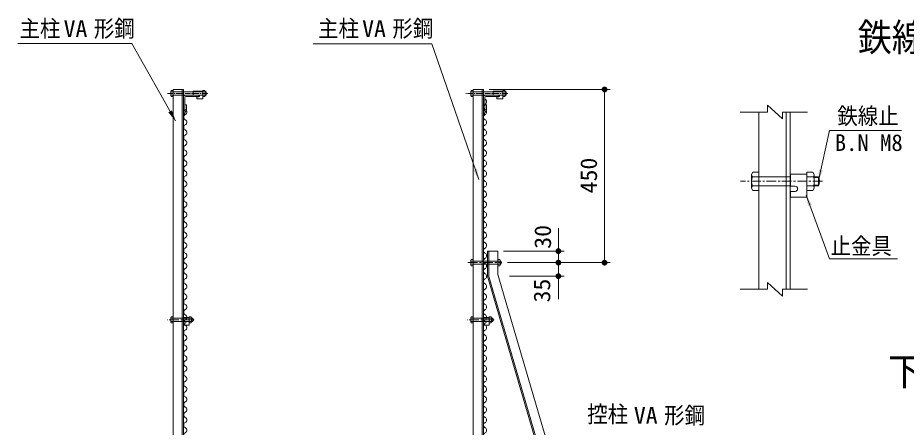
# Model space of a CAD drawing. Units: millimetres at full size. Extents: x -4455 to 4455, y -3150 to 3150.
# Drawn here: x -437 to 1872, y 517 to 1580 of the extents above; entities that cross this region are included whole.
import ezdxf
from ezdxf.enums import TextEntityAlignment as Align

# ---------------------------------------------------------------- set-up
doc = ezdxf.new("R2010")
doc.units = ezdxf.units.MM
doc.header["$LTSCALE"] = 20
for name, pattern in [('DASHED', [7.5, 6, -1.5]), ('USER1', [2, 1.25, -0.25, 0.25, -0.25]), ('USER2', [1.125, 0.75, -0.125, 0.125, -0.125]), ('USER3', [4.7625, 3.175, -1.5875])]:
    doc.linetypes.add(name, pattern=pattern)
for name, color, linetype, lineweight in [('0-0_6文字', 3, 'Continuous', 18), ('0-2_1部材', 3, 'Continuous', 18), ('0-3_SUNPOU', 1, 'Continuous', 18), ('0-6_8部品', 7, 'Continuous', 18), ('0-7_7詳細', 7, 'Continuous', 18), ('0-9_2網', 4, 'Continuous', 18), ('0-A_AMI', 3, 'Continuous', 18), ('0-C_5寸法', 1, 'Continuous', 18)]:
    doc.layers.add(name, color=color, linetype=linetype, lineweight=lineweight)
doc.styles.add('ＭＳ ゴシック', font='')
doc.styles.get('ＭＳ ゴシック').set_extended_font_data('MS Gothic')

# ---------------------------------------------------------------- blocks, each defined once
blk = doc.blocks.new('M1')
at = {"layer": '0-3_SUNPOU'}
blk.add_line((-5, 0), (-38.58, 0), dxfattribs=at)
for points in [[(0, 0), (-5, 0), (-4.96, 0.63)], [(0, 0), (-4.96, -0.63), (-5, 0)], [(0, 0), (-4.96, 0.63), (-4.84, 1.24)], [(0, 0), (-4.84, -1.24), (-4.96, -0.63)], [(0, 0), (-4.84, 1.24), (-4.65, 1.84)], [(0, 0), (-4.65, -1.84), (-4.84, -1.24)], [(0, 0), (-4.65, 1.84), (-4.38, 2.41)], [(0, 0), (-4.38, -2.41), (-4.65, -1.84)], [(0, 0), (-4.38, 2.41), (-4.05, 2.94)], [(0, 0), (-4.05, -2.94), (-4.38, -2.41)], [(0, 0), (-4.05, 2.94), (-3.64, 3.42)], [(0, 0), (-3.64, -3.42), (-4.05, -2.94)], [(0, 0), (-3.64, 3.42), (-3.19, 3.85)], [(0, 0), (-3.19, -3.85), (-3.64, -3.42)], [(0, 0), (-3.19, 3.85), (-2.68, 4.22)], [(0, 0), (-2.68, -4.22), (-3.19, -3.85)], [(0, 0), (-2.68, 4.22), (-2.13, 4.52)], [(0, 0), (-2.13, -4.52), (-2.68, -4.22)], [(0, 0), (-2.13, 4.52), (-1.55, 4.76)], [(0, 0), (-1.55, -4.76), (-2.13, -4.52)], [(0, 0), (-1.55, 4.76), (-0.94, 4.91)], [(0, 0), (-0.94, -4.91), (-1.55, -4.76)], [(0, 0), (-0.94, 4.91), (-0.31, 4.99)], [(0, 0), (-0.31, -4.99), (-0.94, -4.91)], [(0, 0), (-0.31, 4.99), (0.31, 4.99)], [(0, 0), (0.31, -4.99), (-0.31, -4.99)], [(0, 0), (0.31, 4.99), (0.94, 4.91)], [(0, 0), (0.94, 4.91), (1.55, 4.76)], [(0, 0), (1.55, 4.76), (2.13, 4.52)], [(0, 0), (2.13, 4.52), (2.68, 4.22)], [(0, 0), (2.68, 4.22), (3.19, 3.85)], [(0, 0), (3.19, 3.85), (3.64, 3.42)], [(0, 0), (3.64, 3.42), (4.05, 2.94)], [(0, 0), (4.05, 2.94), (4.38, 2.41)], [(0, 0), (4.38, 2.41), (4.65, 1.84)], [(0, 0), (4.65, 1.84), (4.84, 1.24)], [(0, 0), (4.84, 1.24), (4.96, 0.63)], [(0, 0), (4.96, 0.63), (5, 0)], [(0, 0), (0.94, -4.91), (0.31, -4.99)], [(0, 0), (1.55, -4.76), (0.94, -4.91)], [(0, 0), (2.13, -4.52), (1.55, -4.76)], [(0, 0), (2.68, -4.22), (2.13, -4.52)], [(0, 0), (3.19, -3.85), (2.68, -4.22)], [(0, 0), (3.64, -3.42), (3.19, -3.85)], [(0, 0), (4.05, -2.94), (3.64, -3.42)], [(0, 0), (4.38, -2.41), (4.05, -2.94)], [(0, 0), (4.65, -1.84), (4.38, -2.41)], [(0, 0), (4.84, -1.24), (4.65, -1.84)], [(0, 0), (4.96, -0.63), (4.84, -1.24)], [(0, 0), (5, 0), (4.96, -0.63)]]:
    blk.add_solid(points, dxfattribs=at)
blk = doc.blocks.new('NAMIX13')
at = {"layer": '0-A_AMI'}
for centre, start, end in [((-71.1, -133.3), 298.07249, 61.92751), ((71.1, -400), 118.07249, 241.92751), ((71.1, -933.3), 118.07249, 241.92751), ((-71.1, -666.7), 298.07249, 61.92751), ((71.1, -1466.7), 118.07249, 241.92751), ((-71.1, -1200), 298.07249, 61.92751), ((-71.1, -1733.3), 298.07249, 61.92751), ((71.1, -2000), 118.07249, 241.92751), ((-71.1, -2266.7), 298.07249, 61.92751), ((71.1, -2533.3), 118.07249, 241.92751), ((-71.1, -2800), 298.07249, 61.92751), ((71.1, -3066.7), 118.07249, 241.92751), ((-71.1, -3333.3), 298.07249, 61.92751), ((71.1, -3600), 118.07249, 241.92751), ((71.1, -4133.3), 118.07249, 241.92751), ((-71.1, -3866.7), 298.07249, 61.92751), ((71.1, -4666.7), 118.07249, 241.92751), ((-71.1, -4400), 298.07249, 61.92751), ((71.1, -5200), 118.07249, 241.92751), ((-71.1, -4933.3), 298.07249, 61.92751), ((-71.1, -5466.7), 298.07249, 61.92751), ((71.1, -5733.3), 118.07249, 241.92751)]:
    blk.add_arc(centre, 151.1, start, end, dxfattribs=at)
blk = doc.blocks.new('NAMIX5')
at = {"layer": '0-A_AMI'}
for centre, start, end in [((35.6, -200), 118.07249, 241.92751), ((-35.6, -66.7), 298.07249, 61.92751), ((35.6, -466.7), 118.07249, 241.92751), ((-35.6, -333.3), 298.07249, 61.92751), ((35.6, -733.3), 118.07249, 241.92751), ((-35.6, -600), 298.07249, 61.92751), ((-35.6, -866.7), 298.07249, 61.92751), ((35.6, -1000), 118.07249, 241.92751), ((-35.6, -1133.3), 298.07249, 61.92751), ((35.6, -1266.7), 118.07249, 241.92751)]:
    blk.add_arc(centre, 75.6, start, end, dxfattribs=at)
blk = doc.blocks.new('NAMI')
at = {"layer": '0-A_AMI'}
for centre, start, end in [((-71.1, -133.3), 298.07249, 61.92751), ((71.1, -400), 118.07249, 241.92751)]:
    blk.add_arc(centre, 151.1, start, end, dxfattribs=at)

msp = doc.modelspace()

# ---------------------------------------------------------------- linework, layer by layer
at = {"layer": '0-0_6文字', "color": 7}
for points in [[(-437.09, 1513.47), (-140.81, 1513.47), (-27.28, 1312.92)], [(331.07, 1513.13), (639.27, 1513.13), (761.1, 1159.97)]]:
    msp.add_lwpolyline(points, dxfattribs=at)
for points in [[(-26.29, 1311.18), (-45.61, 1334.72), (-36.54, 1339.86)], [(761.75, 1158.08), (747.04, 1184.74), (756.89, 1188.14)]]:
    msp.add_solid(points, dxfattribs=at)
at = {"layer": '0-2_1部材', "color": 7}
for p, q in [((-33.13, 1394.29), (-33.13, -675.71)), ((-33.13, 1394.29), (-6.13, 1394.29)), ((-9.63, 1394.29), (-9.63, -675.71)), ((-6.13, 1394.29), (-6.13, -675.71)), ((746.58, 1394.29), (746.58, -675.71)), ((746.58, 1394.29), (773.58, 1394.29)), ((770.08, 1394.29), (770.08, -675.71)), ((773.58, 1394.29), (773.58, -675.71)), ((-6.13, 1339.29), (-6.13, 1374.29)), ((-3.13, 1341.29), (-3.13, 1371.29)), ((-1.13, 1379.29), (33.87, 1379.29)), ((1.87, 1376.29), (31.87, 1376.29)), ((33.87, 1379.29), (33.87, 1378.29)), ((773.58, 1339.29), (773.58, 1374.29)), ((776.58, 1341.29), (776.58, 1371.29)), ((778.58, 1379.29), (813.58, 1379.29)), ((781.58, 1376.29), (811.58, 1376.29)), ((813.58, 1379.29), (813.58, 1378.29)), ((-6.13, 1335.85), (-2.85, 1341.26)), ((-6.13, 1328.14), (1.15, 1340.14)), ((1.15, 1354.26), (-2.85, 1354.26)), ((-2.85, 1354.26), (-2.85, 1341.26)), ((1.15, 1354.26), (1.15, 1340.14)), ((773.58, 1335.85), (776.86, 1341.26)), ((773.58, 1328.14), (780.86, 1340.14)), ((780.86, 1354.26), (780.86, 1340.14)), ((-6.13, 1339.29), (-5.13, 1339.29)), ((773.58, 1339.29), (774.58, 1339.29)), ((783.58, 974.29), (783.58, 909.29)), ((783.58, 974.29), (810.58, 974.29)), ((787.08, 974.29), (787.08, 908.36)), ((810.58, 974.29), (810.58, 913.85)), ((783.58, 909.29), (1173.58, -420.71)), ((787.08, 908.36), (1177.08, -421.64)), ((810.58, 913.85), (1200.58, -416.15))]:
    msp.add_line(p, q, dxfattribs=at)
at = {"layer": '0-2_1部材', "linetype": 'DASHED'}
msp.add_line((18.68, 1388.06), (43.68, 1388.06), dxfattribs=at)
at = {"layer": '0-2_1部材', "color": 1}
for p, q in [((968.09, 1004.29), (968.09, 1034.29)), ((968.09, 974.29), (968.09, 1004.29)), ((825.58, 974.29), (983.09, 974.29)), ((968.09, 974.29), (968.09, 944.29)), ((836.18, 944.29), (983.09, 944.29)), ((867.07, 944.29), (983.09, 944.29)), ((968.09, 944.29), (968.09, 909.29)), ((840.88, 909.29), (983.09, 909.29)), ((968.09, 914.29), (968.09, 884.29)), ((968.09, 879.29), (968.09, 849.29))]:
    msp.add_line(p, q, dxfattribs=at)
at = {"layer": '0-2_1部材', "color": 7}
msp.add_lwpolyline([(780.86, 1354.26), (776.86, 1354.26), (776.86, 1341.26)], dxfattribs=at)
for centre, radius, start, end in [((-1.13, 1374.29), 5, 90, 180), ((1.87, 1371.29), 5, 90, 180), ((31.87, 1378.29), 2, 270, 0), ((778.58, 1374.29), 5, 90, 180), ((781.58, 1371.29), 5, 90, 180), ((811.58, 1378.29), 2, 270, 0), ((-5.13, 1341.29), 2, 270, 0), ((774.58, 1341.29), 2, 270, 0)]:
    msp.add_arc(centre, radius, start, end, dxfattribs=at)
at = {"layer": '0-6_8部品'}
for p, q in [((-39.53, 1389.66), (-38.42, 1391.58)), ((-39.53, 1377.82), (-39.53, 1389.66)), ((-38.84, 1387.74), (-33.13, 1387.74)), ((-38.42, 1391.58), (-33.13, 1391.58)), ((-33.13, 1375.9), (-33.13, 1391.58)), ((-33.13, 1387.74), (43.68, 1387.74)), ((18.68, 1390.06), (18.68, 1379.56)), ((48.97, 1391.58), (43.68, 1391.58)), ((43.68, 1375.9), (43.68, 1391.58)), ((49.4, 1387.74), (43.68, 1387.74)), ((50.08, 1389.66), (48.97, 1391.58)), ((50.08, 1377.82), (50.08, 1389.66)), ((740.18, 1389.66), (741.29, 1391.58)), ((740.18, 1377.82), (740.18, 1389.66)), ((740.86, 1387.74), (746.58, 1387.74)), ((741.29, 1391.58), (746.58, 1391.58)), ((746.58, 1375.9), (746.58, 1391.58)), ((746.58, 1387.74), (823.39, 1387.74)), ((798.39, 1390.06), (798.39, 1379.56)), ((798.39, 1390.06), (823.39, 1390.06)), ((828.68, 1391.58), (823.39, 1391.58)), ((823.39, 1375.9), (823.39, 1391.58)), ((823.39, 1390.06), (823.39, 1370.06)), ((829.1, 1387.74), (823.39, 1387.74)), ((829.79, 1389.66), (828.68, 1391.58)), ((829.79, 1377.82), (829.79, 1389.66)), ((-38.84, 1379.74), (-33.13, 1379.74)), ((-33.13, 1379.74), (43.68, 1379.74)), ((18.68, 1379.56), (33.43, 1379.56)), ((28.68, 1375.06), (33.43, 1375.06)), ((28.68, 1375.06), (28.68, 1370.06)), ((28.68, 1370.06), (43.68, 1370.06)), ((49.4, 1379.74), (43.68, 1379.74)), ((48.97, 1375.9), (43.68, 1375.9)), ((50.08, 1377.82), (48.97, 1375.9)), ((740.86, 1379.74), (746.58, 1379.74)), ((746.58, 1379.74), (823.39, 1379.74)), ((798.39, 1379.56), (813.14, 1379.56)), ((808.39, 1375.06), (813.14, 1375.06)), ((808.39, 1375.06), (808.39, 1370.06)), ((808.39, 1370.06), (823.39, 1370.06)), ((829.1, 1379.74), (823.39, 1379.74)), ((828.68, 1375.9), (823.39, 1375.9)), ((829.79, 1377.82), (828.68, 1375.9)), ((740.18, 950.21), (741.29, 952.13)), ((740.18, 938.37), (740.18, 950.21)), ((740.86, 948.29), (746.58, 948.29)), ((741.29, 952.13), (746.58, 952.13)), ((746.58, 936.45), (746.58, 952.13)), ((783.58, 948.29), (773.58, 948.29)), ((810.58, 936.45), (810.58, 952.13)), ((815.87, 952.13), (810.58, 952.13)), ((816.29, 948.29), (810.58, 948.29)), ((816.98, 950.21), (815.87, 952.13)), ((816.98, 938.37), (816.98, 950.21)), ((818.9, 948.29), (816.98, 948.29)), ((740.18, 938.37), (741.29, 936.45)), ((740.86, 940.29), (746.58, 940.29)), ((741.29, 936.45), (746.58, 936.45)), ((783.58, 940.29), (773.58, 940.29)), ((816.29, 940.29), (810.58, 940.29)), ((815.87, 936.45), (810.58, 936.45)), ((816.98, 938.37), (815.87, 936.45)), ((818.9, 940.29), (816.98, 940.29))]:
    msp.add_line(p, q, dxfattribs=at)
at = {"layer": '0-6_8部品', "color": 3, "linetype": 'DASHED'}
for p, q in [((798.39, 1388.06), (823.39, 1388.06)), ((-33.13, 799.72), (8.41, 799.72)), ((-33.13, 791.72), (8.41, 791.72)), ((746.58, 799.72), (788.12, 799.72)), ((746.58, 791.72), (788.12, 791.72))]:
    msp.add_line(p, q, dxfattribs=at)
at = {"layer": '0-6_8部品', "color": 1, "linetype": 'USER2'}
for p, q in [((57.1, 1383.74), (-48.45, 1383.74)), ((836.81, 1383.74), (727.43, 1383.74))]:
    msp.add_line(p, q, dxfattribs=at)
at = {"layer": '0-6_8部品', "color": 3, "linetype": 'USER3'}
for p, q in [((773.58, 948.29), (746.58, 948.29)), ((810.58, 948.29), (783.58, 948.29)), ((773.58, 940.29), (746.58, 940.29)), ((810.58, 940.29), (783.58, 940.29))]:
    msp.add_line(p, q, dxfattribs=at)
at = {"layer": '0-6_8部品', "color": 1, "linetype": 'USER1'}
for p, q in [((732.7, 944.29), (821.18, 944.29)), ((21.83, 795.72), (-49, 795.72)), ((801.54, 795.72), (730.71, 795.72))]:
    msp.add_line(p, q, dxfattribs=at)
at = {"layer": '0-6_8部品', "color": 3}
for p, q in [((-39.53, 801.64), (-38.42, 803.56)), ((-39.53, 789.8), (-39.53, 801.64)), ((-38.84, 799.72), (-33.13, 799.72)), ((-38.84, 791.72), (-33.13, 791.72)), ((-38.42, 803.56), (-33.13, 803.56)), ((-33.13, 787.88), (-33.13, 803.56)), ((-5.79, 802.04), (-5.79, 791.54)), ((-5.79, 802.04), (8.41, 802.04)), ((-5.79, 791.54), (-1.84, 791.54)), ((-5.79, 787.04), (-1.84, 787.04)), ((-5.79, 787.04), (-5.79, 782.04)), ((8.41, 787.88), (8.41, 803.56)), ((8.41, 802.04), (8.41, 782.04)), ((14.13, 799.72), (8.41, 799.72)), ((14.13, 791.72), (8.41, 791.72)), ((13.7, 787.88), (8.41, 787.88)), ((14.81, 789.8), (13.7, 787.88)), ((14.81, 789.8), (14.81, 801.64)), ((14.81, 799.72), (18.37, 799.72)), ((14.81, 798.92), (18.77, 798.92)), ((14.81, 792.52), (18.77, 792.52)), ((14.81, 791.72), (18.37, 791.72)), ((18.37, 791.72), (18.37, 799.72)), ((740.18, 801.64), (741.29, 803.56)), ((740.18, 789.8), (740.18, 801.64)), ((740.86, 799.72), (746.58, 799.72)), ((740.86, 791.72), (746.58, 791.72)), ((741.29, 803.56), (746.58, 803.56)), ((746.58, 787.88), (746.58, 803.56)), ((773.92, 802.04), (773.92, 791.54)), ((773.92, 802.04), (788.12, 802.04)), ((773.92, 791.54), (777.87, 791.54)), ((773.92, 787.04), (777.87, 787.04)), ((773.92, 787.04), (773.92, 782.04)), ((788.12, 787.88), (788.12, 803.56)), ((788.12, 802.04), (788.12, 782.04)), ((793.83, 799.72), (788.12, 799.72)), ((793.83, 791.72), (788.12, 791.72)), ((793.41, 787.88), (788.12, 787.88)), ((794.52, 789.8), (793.41, 787.88)), ((794.52, 789.8), (794.52, 801.64)), ((794.52, 799.72), (798.07, 799.72)), ((794.52, 798.92), (798.48, 798.92)), ((794.52, 792.52), (798.48, 792.52)), ((794.52, 791.72), (798.07, 791.72)), ((798.07, 791.72), (798.07, 799.72)), ((-5.79, 782.04), (8.41, 782.04)), ((773.92, 782.04), (788.12, 782.04))]:
    msp.add_line(p, q, dxfattribs=at)
at = {"layer": '0-6_8部品'}
for points in [[(18.68, 1390.06), (43.68, 1390.06), (43.68, 1370.06)], [(-39.53, 1377.82), (-38.42, 1375.9), (-33.13, 1375.9)], [(740.18, 1377.82), (741.29, 1375.9), (746.58, 1375.9)]]:
    msp.add_lwpolyline(points, dxfattribs=at)
at = {"layer": '0-6_8部品', "color": 3}
for points in [[(-39.53, 789.8), (-38.42, 787.88), (-33.13, 787.88)], [(14.81, 801.64), (13.7, 803.56), (8.41, 803.56)], [(740.18, 789.8), (741.29, 787.88), (746.58, 787.88)], [(794.52, 801.64), (793.41, 803.56), (788.12, 803.56)]]:
    msp.add_lwpolyline(points, dxfattribs=at)
at = {"layer": '0-6_8部品'}
for centre, radius, start, end in [((-36.5, 1389.66), 3.03, 180, 219.3382), ((-27.53, 1383.74), 12, 160.52878, 199.47122), ((47.05, 1389.66), 3.03, 320.6618, 0), ((38.08, 1383.74), 12, 340.52878, 19.47122), ((46.93, 1383.74), 6.71, 298.05542, 61.94458), ((743.21, 1389.66), 3.03, 180, 219.3382), ((752.18, 1383.74), 12, 160.52878, 199.47122), ((826.76, 1389.66), 3.03, 320.6618, 0), ((817.79, 1383.74), 12, 340.52878, 19.47122), ((826.63, 1383.74), 6.71, 298.05542, 61.94458), ((-36.5, 1377.82), 3.03, 140.6618, 180), ((33.43, 1377.31), 2.25, 270, 90), ((47.05, 1377.82), 3.03, 0, 39.3382), ((743.21, 1377.82), 3.03, 140.6618, 180), ((813.14, 1377.31), 2.25, 270, 90), ((826.76, 1377.82), 3.03, 0, 39.3382), ((743.21, 950.21), 3.03, 180, 219.3382), ((752.18, 944.29), 12, 160.52878, 199.47122), ((813.95, 950.21), 3.03, 320.6618, 0), ((804.98, 944.29), 12, 340.52878, 19.47122), ((807.59, 944.29), 12, 340.52878, 19.47122), ((743.21, 938.37), 3.03, 140.6618, 180), ((813.95, 938.37), 3.03, 0, 39.3382)]:
    msp.add_arc(centre, radius, start, end, dxfattribs=at)
at = {"layer": '0-6_8部品', "color": 3}
for centre, radius, start, end in [((-36.5, 801.64), 3.03, 180, 219.3382), ((-27.53, 795.72), 12, 160.52878, 199.47122), ((-36.5, 789.8), 3.03, 140.6618, 180), ((-1.84, 789.29), 2.25, 270, 90), ((11.78, 801.64), 3.03, 320.6618, 0), ((2.81, 795.72), 12, 340.52878, 19.47122), ((11.78, 789.8), 3.03, 0, 39.3382), ((11.44, 795.72), 8, 330, 30), ((743.21, 801.64), 3.03, 180, 219.3382), ((752.18, 795.72), 12, 160.52878, 199.47122), ((743.21, 789.8), 3.03, 140.6618, 180), ((777.87, 789.29), 2.25, 270, 90), ((791.49, 801.64), 3.03, 320.6618, 0), ((782.52, 795.72), 12, 340.52878, 19.47122), ((791.49, 789.8), 3.03, 0, 39.3382), ((791.14, 795.72), 8, 330, 30)]:
    msp.add_arc(centre, radius, start, end, dxfattribs=at)
at = {"layer": '0-7_7詳細', "color": 4}
for p, q in [((1511.74, 1335.54), (1511.74, 1353.54)), ((1550.51, 1317.54), (1511.74, 1353.54)), ((1511.74, 1335.54), (1440.17, 1335.54)), ((1550.51, 1335.54), (1615.78, 1335.54)), ((1550.51, 1335.54), (1550.51, 1317.54)), ((1550.51, 857.04), (1511.74, 893.04)), ((1511.74, 875.04), (1511.74, 893.04)), ((1511.74, 875.04), (1440.17, 875.04)), ((1550.51, 875.04), (1615.78, 875.04)), ((1550.51, 875.04), (1550.51, 857.04))]:
    msp.add_line(p, q, dxfattribs=at)
at = {"layer": '0-7_7詳細'}
for p, q in [((1489.34, 1335.54), (1489.34, 875.04)), ((1559.84, 1335.54), (1559.84, 875.04)), ((1570.34, 1335.54), (1570.34, 875.04)), ((1470.14, 1173.33), (1473.46, 1179.09)), ((1473.46, 1179.09), (1489.34, 1179.09)), ((1489.34, 1132.05), (1489.34, 1179.09)), ((1613.96, 1132.05), (1613.96, 1179.09)), ((1629.83, 1179.09), (1613.96, 1179.09)), ((1633.16, 1173.33), (1629.83, 1179.09)), ((1470.14, 1137.81), (1470.14, 1173.33)), ((1472.2, 1167.57), (1489.34, 1167.57)), ((1571.36, 1174.53), (1571.36, 1143.03)), ((1571.36, 1174.53), (1613.96, 1174.53)), ((1613.96, 1174.53), (1613.96, 1114.53)), ((1631.1, 1167.57), (1613.96, 1167.57)), ((1633.16, 1137.81), (1633.16, 1173.33)), ((1633.16, 1167.57), (1643.82, 1167.57)), ((1643.82, 1143.57), (1643.82, 1167.57)), ((1470.14, 1137.81), (1473.46, 1132.05)), ((1472.2, 1143.57), (1489.34, 1143.57)), ((1473.46, 1132.05), (1489.34, 1132.05)), ((1571.36, 1143.03), (1583.21, 1143.03)), ((1631.1, 1143.57), (1613.96, 1143.57)), ((1633.16, 1143.57), (1643.82, 1143.57)), ((1570.34, 1007.21), (1570.34, 1127.21)), ((1571.36, 1129.53), (1571.36, 1114.53)), ((1571.36, 1129.53), (1583.21, 1129.53)), ((1571.36, 1114.53), (1613.96, 1114.53))]:
    msp.add_line(p, q, dxfattribs=at)
at = {"layer": '0-7_7詳細', "color": 1, "linetype": 'USER1'}
msp.add_line((1654.21, 1155.57), (1441.72, 1155.57), dxfattribs=at)
at = {"layer": '0-7_7詳細', "color": 3, "linetype": 'DASHED'}
for p, q in [((1489.34, 1167.57), (1571.36, 1167.57)), ((1489.34, 1143.57), (1571.36, 1143.57))]:
    msp.add_line(p, q, dxfattribs=at)
at = {"layer": '0-7_7詳細', "color": 1}
for p, q in [((1633.16, 1165.17), (1645.03, 1165.17)), ((1633.16, 1145.97), (1645.03, 1145.97))]:
    msp.add_line(p, q, dxfattribs=at)
for points in [[(1859.78, 1287.53), (1672.59, 1287.53), (1644.25, 1157.52)], [(1849.54, 954.03), (1672.59, 954.03), (1612.37, 1119.55)]]:
    msp.add_lwpolyline(points, dxfattribs=at)
at = {"layer": '0-7_7詳細'}
msp.add_lwpolyline([(1633.16, 1137.81), (1629.83, 1132.05), (1613.96, 1132.05)], dxfattribs=at)
for centre, radius, start, end in [((1479.23, 1173.33), 9.09, 180, 219.3382), ((1506.14, 1155.57), 36, 160.52878, 199.47122), ((1624.07, 1173.33), 9.09, 320.6618, 0), ((1597.16, 1155.57), 36, 340.52878, 19.47122), ((1623.04, 1155.57), 24, 330, 30), ((1479.23, 1137.81), 9.09, 140.6618, 180), ((1583.21, 1136.28), 6.75, 270, 90), ((1624.07, 1137.81), 9.09, 0, 39.3382)]:
    msp.add_arc(centre, radius, start, end, dxfattribs=at)
at = {"layer": '0-7_7詳細', "color": 1}
for points in [[(1643.82, 1155.57), (1645.12, 1185.99), (1655.3, 1183.77)], [(1611.69, 1121.43), (1626.84, 1095.01), (1617.05, 1091.45)]]:
    msp.add_solid(points, dxfattribs=at)
at = {"layer": '0-C_5寸法'}
for p, q in [((788.58, 1394.29), (1103.09, 1394.29)), ((1088.09, 944.29), (1088.09, 1394.29)), ((836.18, 944.29), (1103.09, 944.29))]:
    msp.add_line(p, q, dxfattribs=at)

# ---------------------------------------------------------------- block references
at = {"layer": '0-2_1部材', "xscale": 1.5, "yscale": 1.5}
for p, rotation in [((968.09, 974.29), 270), ((968.09, 944.29), 270), ((968.09, 944.29), 90), ((968.09, 909.29), 90)]:
    msp.add_blockref('M1', p, dxfattribs=dict(at, rotation=rotation))
at = {"layer": '0-9_2網'}
for name, p, xscale, yscale in [('NAMIX5', (777.42, 1368.88), 0.1, 0.1), ('NAMI', (-1.8, 1342.3), 0.05, 0.05), ('NAMI', (-1.8, 1315.63), 0.05, 0.05), ('NAMIX5', (-1.8, 1288.97), 0.1, 0.1), ('NAMI', (777.42, 1235.54), 0.05, 0.05), ('NAMI', (777.42, 1208.88), 0.05, 0.05), ('NAMI', (777.42, 1182.21), 0.05, 0.05), ('NAMIX5', (-1.8, 1155.63), 0.1, 0.1), ('NAMIX5', (777.42, 1155.54), 0.1, 0.1), ('NAMIX13', (-1.8, 1022.3), 0.05, 0.05), ('NAMIX13', (777.42, 1022.21), 0.05, 0.05), ('NAMIX13', (-1.8, 728.97), 0.05, 0.05), ('NAMIX13', (777.42, 728.88), 0.05, 0.05)]:
    msp.add_blockref(name, p, dxfattribs=dict(at, xscale=xscale, yscale=yscale))
at = {"layer": '0-C_5寸法', "xscale": 1.5, "yscale": 1.5}
for p, rotation in [((1088.09, 1394.29), 90), ((1088.09, 944.29), 270)]:
    msp.add_blockref('M1', p, dxfattribs=dict(at, rotation=rotation))

# ---------------------------------------------------------------- texts
at = {"layer": '0-0_6文字', "style": 'ＭＳ ゴシック'}
for s, width, p in [('VA', 1.05, (-317.93, 1517.67)), ('VA', 1.05, (457.98, 1517.67)), ('控柱', 0.9, (1043.2, 516.18)), ('VA', 1.05, (1164.23, 512.78))]:
    msp.add_text(s, height=43.26, dxfattribs=dict(at, width=width)).set_placement(p, align=Align.BOTTOM_LEFT)
at = {"layer": '0-2_1部材', "style": 'ＭＳ ゴシック', "width": 0.9}
for s, p in [('主柱', (-432.52, 1517.83)), ('形鋼', (-239.3, 1517.83)), ('主柱', (343.38, 1517.83)), ('形鋼', (536.61, 1517.83)), ('形鋼', (1242.85, 512.95))]:
    msp.add_text(s, height=43.26, dxfattribs=at).set_placement(p, align=Align.BOTTOM_LEFT)
at = {"layer": '0-2_1部材', "style": 'ＭＳ ゴシック', "width": 1.05}
for s, p in [('30', (961.88, 980.39)), ('35', (959.91, 840.82))]:
    msp.add_text(s, height=43.26, rotation=90, dxfattribs=at).set_placement(p, align=Align.BOTTOM_LEFT)
at = {"layer": '0-7_7詳細', "style": 'ＭＳ ゴシック', "width": 0.9}
for s, p in [('鉄線取付詳細', (1746.08, 1472.14)), ('下胴縁取付詳細', (1825.15, 603.48))]:
    msp.add_text(s, height=72.14, dxfattribs=at).set_placement(p, align=Align.BOTTOM_LEFT)
at = {"layer": '0-7_7詳細', "color": 3, "style": 'ＭＳ ゴシック', "width": 0.9}
for s, p in [('鉄線止', (1693.06, 1290.73)), ('止金具', (1675.62, 953.09))]:
    msp.add_text(s, height=43.26, dxfattribs=at).set_placement(p, align=Align.BOTTOM_LEFT)
at = {"layer": '0-7_7詳細', "color": 3, "style": 'ＭＳ ゴシック'}
msp.add_text('B.N M8', height=43.26, dxfattribs=at).set_placement((1686.5, 1221.52), align=Align.BOTTOM_LEFT)
at = {"layer": '0-C_5寸法', "color": 3, "style": 'ＭＳ ゴシック', "width": 1.05}
msp.add_text('450', height=43.26, rotation=90, dxfattribs=at).set_placement((1081.42, 1124.29), align=Align.BOTTOM_LEFT)

doc.saveas('drawing.dxf')
